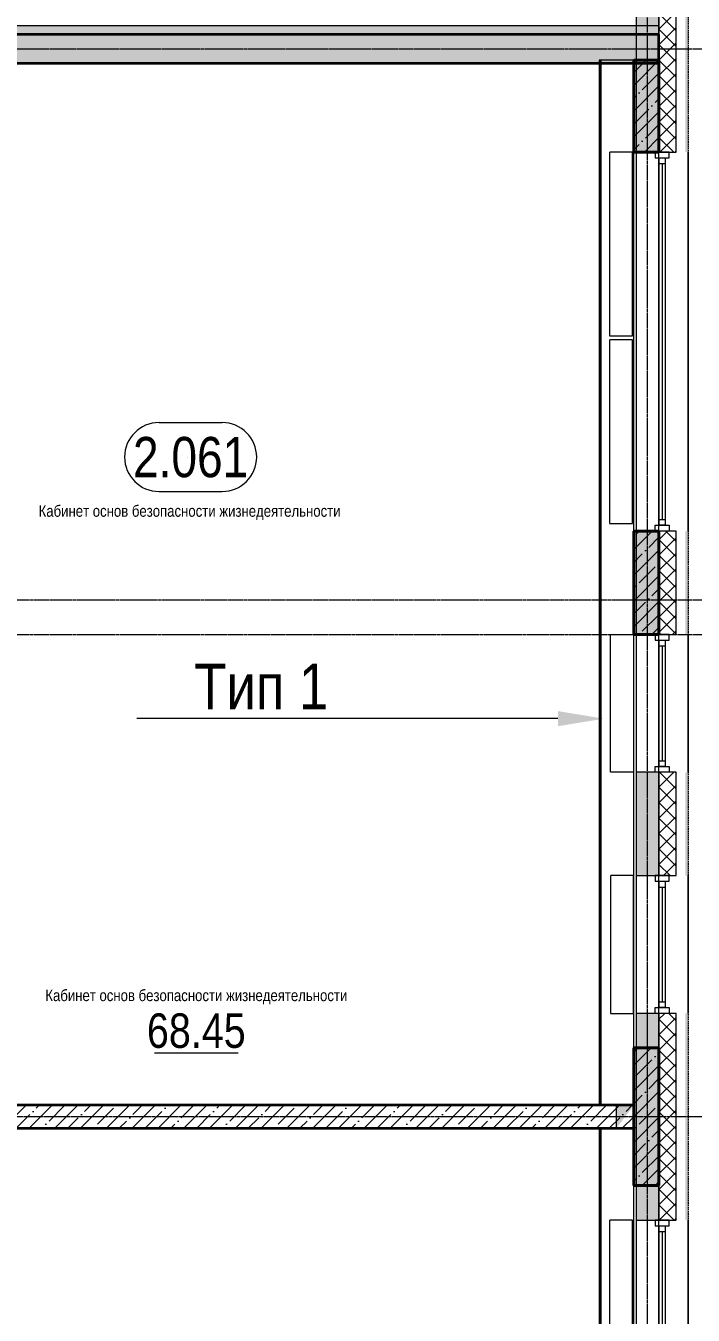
# Model space of a CAD drawing. Header units: millimetres. Extents: x -231292 to 573618, y -153144 to 564035.
# Drawn here: x 118071 to 123881, y 71201 to 82430 of the extents above; entities that cross this region are included whole.
import ezdxf
from ezdxf import colors
from ezdxf.entities.mleader import LeaderData, LeaderLine
from ezdxf.enums import TextEntityAlignment as Align
from ezdxf.math import Vec2, Vec3

# ---------------------------------------------------------------- set-up
doc = ezdxf.new("R2010")
doc.units = ezdxf.units.MM
for name, pattern in [('CENTER2', [28.575, 19.05, -3.175, 3.175, -3.175]), ('DASHED', [19.05, 12.7, -6.35]), ('HIDDEN2', [4.7625, 3.175, -1.5875])]:
    doc.linetypes.add(name, pattern=pattern)
doc.layers.get('0').update_dxf_attribs({"color": 250})
doc.layers.get('Defpoints').update_dxf_attribs({"color": 250})
for name, color, linetype, lineweight in [('A-AREA', 250, 'Continuous', 15), ('A-Wall_Материал_Газоблок_Контур', 250, 'Continuous', 0), ('АР_Area', 250, 'Continuous', 5), ('АР_Колонны', 250, 'Continuous', 35), ('АР_Окна', 250, 'Continuous', 5), ('АР_Отопительные приборы', 250, 'HIDDEN2', 0), ('АР_площадь пом', 250, 'Continuous', 5), ('АР_Стены ЖБ', 250, 'Continuous', 35), ('АР_Стены ПЕНОблок', 250, 'Continuous', 20), ('АР_Стены_дефшов', 250, 'Continuous', 0), ('АР_Утеплитель', 250, 'Continuous', 0), ('АР_Штриховка', 250, 'Continuous', 0), ('Зашивка радиаторов тип 1 (фанера и МДФ)', 250, 'Continuous', 0), ('КМ_Фахверки', 250, 'Continuous', 80), ('ОВ_Отопление', 250, 'Continuous', 0), ('Размеры зашивки ГКЛ', 250, 'Continuous', 0), ('РД_Оси_100', 250, 'Continuous', 0)]:
    doc.layers.add(name, color=color, linetype=linetype, lineweight=lineweight)
doc.layers.add('АР_Делит', color=250, linetype='Continuous', lineweight=0, plot=False)
doc.styles.add('style1', font='ARIALN.TTF')
pattern_1 = [(45, (8883.4, 13229.69), (-112.2532, 112.2532), []), (45, (8995.66, 13229.69), (-112.2532, 112.2532), [198.4375, -39.6875, 0, -39.6875])]

# ---------------------------------------------------------------- blocks, each defined once
blk = doc.blocks.new('СОШ_2200_АР_ОСИ_М100_28.05.24')
at = {"layer": 'АР_Делит', "color": 5, "linetype": 'DASHED'}
blk.add_lwpolyline([(114955, 135155), (114955, -355), (93595.036, -355), (93595.036, 13855), (94145, 13855), (94145, 68320), (66055, 68320), (66055, 13857.73), (83455, 13857.73), (83455, -355), (45245, -355), (45245, 13145), (44695, 13145), (44695, 26755), (45245, 26755), (45245, 68320), (20455, 68320), (20455, 26755), (27955, 26755), (27955, 13145), (-355, 13145), (-355, 100855)], dxfattribs=at)
at = {"layer": 'РД_Оси_100', "linetype": 'CENTER2'}
for p, q in [((114600, -6155), (114600, 139938.679)), ((90799.446, 69000), (117755, 69000)), ((119910, 59700), (94200, 59700))]:
    blk.add_line(p, q, dxfattribs=at)
for points in [[(94200, 69000), (119410, 69000), (119910, 68850)], [(94200, 64200), (119410, 64200), (119910, 64350)], [(94200, 63900), (119410, 63900), (119910, 63750)]]:
    blk.add_lwpolyline(points, dxfattribs=at)
blk = doc.blocks.new('otv_в_стене')
at = {"linetype": 'Continuous'}
blk.add_lwpolyline([(0, -1), (0, 0), (1, 0), (1, -1)], close=True, dxfattribs=at)
blk.add_solid([(0, -1), (0, 0), (0.5, -0.5), (1, 0)], dxfattribs=at)
blk = doc.blocks.new('MOK-МаркаПом_овал_ареал')
for p, q in [((-2.75, 3), (2.75, 3)), ((-2.75, -3), (2.75, -3))]:
    blk.add_line(p, q)
for centre, radius, start, end in [((-2.75, 0), 3, 90, 270), ((2.75, 0), 3, 270, 90), ((-3.75, 0), 3.5, 0, 0.001)]:
    blk.add_arc(centre, radius, start, end)
at = {"color": 0, "style": 'style1'}
blk.add_attdef('АР-ПОМЕЩЕНИЕ:НОМЕР', text='', height=3.5, dxfattribs=at).set_placement((0, 0), align=Align.MIDDLE)
at = {"layer": 'Defpoints', "color": 2, "style": 'style1'}
blk.add_attdef('АР-ПОМЕЩЕНИЕ:НАИМЕНОВАНИЕ', text='', height=1, dxfattribs=at).set_placement((-0.09, -4.81), align=Align.MIDDLE)
blk = doc.blocks.new('MOK-МаркаПомещения1')
at = {"layer": 'A-AREA', "color": 0}
blk.add_line((-3.65, -1.94), (3.65, -1.94), dxfattribs=at)
at = {"layer": 'A-AREA', "color": 0, "style": 'style1'}
blk.add_attdef('АР-ПОМЕЩЕНИЕ:ПЛОЩАДЬ', text='', height=3, dxfattribs=at).set_placement((0, 0), align=Align.MIDDLE)
at = {"layer": 'Defpoints', "style": 'style1', "flags": 8}
blk.add_attdef('АР-ПОМЕЩЕНИЕ:НАИМЕНОВАНИЕ', text='', height=1, dxfattribs=at).set_placement((0, 2.96), align=Align.MIDDLE)

msp = doc.modelspace()

# ---------------------------------------------------------------- hatches: boundary and pattern name
at = {"layer": 'АР_Штриховка', "linetype": 'Continuous', "lineweight": 0}
h = msp.add_hatch(dxfattribs=at)
h.set_pattern_fill('AR-CONC', color=256, angle=-360, style=0)
h.set_pattern_definition([(50, (8883.4, 13229.69), (182.18467, -15.93909), [19.05, -209.55]), (355, (8883.4, 13229.69), (-35.24342, 191.05685), [15.24, -167.64058]), (100.45144, (8898.58, 13228.36), (146.94125, 175.11775), [16.19, -178.09024]), (46.1842, (8883.4, 13280.49), (271.07904, -42.04233), [28.575, -314.325]), (96.63556, (8906, 13276.98), (237.40413, 247.42612), [24.285, -267.1356]), (351.18415, (8883.4, 13280.5), (237.40413, 247.4261), [22.85997, -251.45973]), (21, (8908.8, 13267.79), (151.61439, -102.2652), [19.05, -209.55]), (326, (8908.8, 13267.79), (61.80203, 184.18797), [15.24, -167.64]), (71.45144, (8921.44, 13259.26), (213.41642, 81.92277), [16.19, -178.08994]), (37.5, (8883.4, 13229.686), (3.088603, 84.55504), [0, -165.608, 0, -170.18, 0, -168.275]), (7.5, (8883.4, 13229.69), (66.81966, 100.180575), [0, -97.028, 0, -161.798, 0, -64.135]), (327.5, (8826.76, 13229.686), (135.590595, -5.728744), [0, -63.5, 0, -198.12, 0, -262.89]), (317.5, (8801.36, 13229.69), (148.12918, 25.42649), [0, -82.55, 0, -131.572, 0, -186.69])])
h.paths.add_polyline_path([(123583.403, 109429.686), (123383.403, 109429.686), (123383.403, 108529.689), (123583.403, 108529.689)], flags=0)
h.paths.add_polyline_path([(123583.403, 105229.689), (123383.403, 105229.689), (123383.403, 103329.686), (123583.403, 103329.686)], flags=0)
h.paths.add_polyline_path([(123583.403, 100029.686), (123383.403, 100029.686), (123383.403, 98529.691), (123583.403, 98529.691)], flags=0)
h.paths.add_polyline_path([(123583.403, 96129.691), (123383.403, 96129.691), (123383.403, 94879.686), (123583.403, 94879.686)], flags=0)
h.paths.add_polyline_path([(123583.403, 92779.686), (123383.403, 92779.686), (123383.403, 91879.686), (123583.403, 91879.686)], flags=0)
h.paths.add_polyline_path([(123583.403, 89779.686), (123383.403, 89779.686), (123383.403, 88879.686), (123583.403, 88879.686)], flags=0)
h.paths.add_polyline_path([(123583.403, 86779.686), (123383.403, 86779.686), (123383.403, 85879.686), (123583.403, 85879.686)], flags=0)
h.paths.add_polyline_path([(123583.403, 83779.686), (123383.403, 83779.686), (123383.403, 81329.686), (123583.403, 81329.686)], flags=0)
h.paths.add_polyline_path([(123583.403, 78029.686), (123383.403, 78029.686), (123383.403, 77129.686), (123583.403, 77129.686)], flags=0)
h.paths.add_polyline_path([(123583.403, 75929.686), (123383.403, 75929.686), (123383.403, 75029.686), (123583.403, 75029.686)], flags=0)
h.paths.add_polyline_path([(123583.403, 73829.686), (123383.403, 73829.686), (123383.403, 72029.686), (123583.403, 72029.686)], flags=0)
h.paths.add_polyline_path([(123583.403, 68729.686), (123383.403, 68729.686), (123383.403, 67829.686), (123583.403, 67829.686)], flags=0)
h.paths.add_polyline_path([(123583.403, 66629.686), (123383.403, 66629.686), (123383.403, 65729.686), (123583.403, 65729.686)], flags=0)
h.paths.add_polyline_path([(123583.403, 64529.686), (123383.403, 64529.686), (123383.403, 54729.686), (123583.403, 54729.686)], flags=0)
h = msp.add_hatch(dxfattribs=at)
h.set_pattern_fill('ANSI37', color=256, scale=30, angle=-360, style=0)
h.set_pattern_definition([(45, (8883.4, 13229.69), (-67.35192, 67.35192), []), (135, (8883.4, 13229.69), (-67.35192, -67.35192), [])])
h.paths.add_polyline_path([(123733.403, 109429.686), (123583.403, 109429.686), (123583.403, 108529.689), (123733.403, 108529.689)], flags=0)
h.paths.add_polyline_path([(123733.403, 105229.689), (123583.403, 105229.689), (123583.403, 103329.686), (123733.403, 103329.686)], flags=0)
h.paths.add_polyline_path([(123733.403, 100029.686), (123583.403, 100029.686), (123583.403, 98529.691), (123733.403, 98529.691)], flags=0)
h.paths.add_polyline_path([(123733.403, 96129.691), (123583.403, 96129.691), (123583.403, 94879.686), (123733.403, 94879.686)], flags=0)
h.paths.add_polyline_path([(123733.403, 92779.686), (123583.403, 92779.686), (123583.403, 91879.686), (123733.403, 91879.686)], flags=0)
h.paths.add_polyline_path([(123733.403, 89779.686), (123583.403, 89779.686), (123583.403, 88879.686), (123733.403, 88879.686)], flags=0)
h.paths.add_polyline_path([(123733.403, 86779.686), (123583.403, 86779.686), (123583.403, 85879.686), (123733.403, 85879.686)], flags=0)
h.paths.add_polyline_path([(123733.403, 83779.686), (123583.403, 83779.686), (123583.403, 81329.686), (123733.403, 81329.686)], flags=0)
h.paths.add_polyline_path([(123733.403, 78029.686), (123583.403, 78029.686), (123583.403, 77129.686), (123733.403, 77129.686)], flags=0)
h.paths.add_polyline_path([(123733.403, 75929.686), (123583.403, 75929.686), (123583.403, 75029.686), (123733.403, 75029.686)], flags=0)
h.paths.add_polyline_path([(123733.403, 73829.686), (123583.403, 73829.686), (123583.403, 72029.686), (123733.403, 72029.686)], flags=0)
h.paths.add_polyline_path([(123733.403, 68729.686), (123583.403, 68729.686), (123583.403, 67829.686), (123733.403, 67829.686)], flags=0)
h.paths.add_polyline_path([(123733.403, 66629.686), (123583.403, 66629.686), (123583.403, 65729.686), (123733.403, 65729.686)], flags=0)
h.paths.add_polyline_path([(123733.403, 64529.686), (123583.403, 64529.686), (123583.403, 54729.686), (123733.403, 54729.686)], flags=0)
h = msp.add_hatch(dxfattribs=at)
h.set_pattern_fill('_U', color=256, angle=-360, style=0, pattern_type=0)
h.set_pattern_definition([(360, (8883.4027, 13229.6861), (2e-16, 1), [])])
h.paths.add_polyline_path([(123838.403, 109429.686), (123813.403, 109429.686), (123813.403, 108529.689), (123838.403, 108529.689)], flags=0)
h.paths.add_polyline_path([(123838.403, 105229.689), (123813.403, 105229.689), (123813.403, 103329.686), (123838.403, 103329.686)], flags=0)
h.paths.add_polyline_path([(123838.403, 100029.686), (123813.403, 100029.686), (123813.403, 98529.691), (123838.403, 98529.691)], flags=0)
h.paths.add_polyline_path([(123838.403, 96129.691), (123813.403, 96129.691), (123813.403, 94879.686), (123838.403, 94879.686)], flags=0)
h.paths.add_polyline_path([(123838.403, 92779.686), (123813.403, 92779.686), (123813.403, 91879.686), (123838.403, 91879.686)], flags=0)
h.paths.add_polyline_path([(123838.403, 89779.686), (123813.403, 89779.686), (123813.403, 88879.686), (123838.403, 88879.686)], flags=0)
h.paths.add_polyline_path([(123838.403, 86779.686), (123813.403, 86779.686), (123813.403, 85879.686), (123838.403, 85879.686)], flags=0)
h.paths.add_polyline_path([(123838.403, 83779.686), (123813.403, 83779.686), (123813.403, 81329.686), (123838.403, 81329.686)], flags=0)
h.paths.add_polyline_path([(123838.403, 78029.686), (123813.403, 78029.686), (123813.403, 77129.686), (123838.403, 77129.686)], flags=0)
h.paths.add_polyline_path([(123838.403, 75929.686), (123813.403, 75929.686), (123813.403, 75029.686), (123838.403, 75029.686)], flags=0)
h.paths.add_polyline_path([(123838.403, 73829.686), (123813.403, 73829.686), (123813.403, 72029.686), (123838.403, 72029.686)], flags=0)
h.paths.add_polyline_path([(123838.403, 68729.686), (123813.403, 68729.686), (123813.403, 67829.686), (123838.403, 67829.686)], flags=0)
h.paths.add_polyline_path([(123838.403, 66629.686), (123813.403, 66629.686), (123813.403, 65729.686), (123838.403, 65729.686)], flags=0)
h.paths.add_polyline_path([(123838.403, 64529.686), (123813.403, 64529.686), (123813.403, 54729.686), (123838.403, 54729.686)], flags=0)
h = msp.add_hatch(dxfattribs=at)
h.set_pattern_fill('HONEY', color=256, scale=10, angle=-360, style=0)
h.set_pattern_definition([(4e-13, (8883.403, 13229.686), (47.625, 27.4963065), [31.75, -63.5]), (120, (8883.403, 13229.686), (-47.625, 27.4963066), [31.75, -63.5]), (60, (8883.403, 13229.686), (1e-07, 54.992613), [-63.5, 31.75])])
h.paths.add_polyline_path([(107683.403, 82429.686), (107758.403, 82354.686), (110667.576, 82354.686), (110667.576, 82429.686)], flags=0)
h.paths.add_polyline_path([(112667.576, 82429.686), (112667.576, 82354.686), (123583.403, 82354.686), (123583.403, 82429.686)], flags=0)
at = {"layer": 'АР_Штриховка', "linetype": 'Continuous', "lineweight": 5}
h = msp.add_hatch(dxfattribs=at)
h.set_pattern_fill('ANSI35', color=256, scale=25, style=0)
h.set_pattern_definition([(45, (8883.4, 13229.69), (-112.2532, 112.2532), []), (45, (8995.66, 13229.69), (-112.2532, 112.2532), [198.4375, -39.6875, 0, -39.6875])])
h.paths.add_polyline_path([(107758.403, 82354.686), (108008.403, 82104.686), (110667.576, 82104.686), (110667.576, 82354.686)], flags=0)
h.paths.add_polyline_path([(112667.576, 82354.686), (112667.576, 82104.686), (123583.416, 82104.686), (123583.416, 82354.686)], flags=0)
h = msp.add_hatch(dxfattribs=at)
h.set_pattern_fill('ANSI35', color=256, scale=25, style=0)
h.set_pattern_definition(pattern_1)
h.paths.add_polyline_path([(123583.403, 82129.686), (123363.403, 82129.686), (123363.403, 81329.686), (123583.403, 81329.686)], flags=0)
h = msp.add_hatch(dxfattribs=at)
h.set_pattern_fill('ANSI35', color=256, scale=25, style=0)
h.set_pattern_definition(pattern_1)
h.paths.add_polyline_path([(123583.403, 78029.686), (123363.403, 78029.686), (123363.403, 77129.686), (123583.403, 77129.686)], flags=0)
h = msp.add_hatch(dxfattribs=at)
h.set_pattern_fill('ANSI35', color=256, scale=25, style=0)
h.set_pattern_definition(pattern_1)
h.paths.add_polyline_path([(123583.403, 73529.686), (123363.403, 73529.686), (123363.403, 72329.686), (123583.403, 72329.686)], flags=0)
h = msp.add_hatch(dxfattribs=at)
h.set_pattern_fill('ANSI35', color=256, scale=25, style=0)
h.set_pattern_definition([(45, (8883.4, 13229.69), (-112.2532, 112.2532), []), (45, (8995.66, 13229.69), (-112.2532, 112.2532), [198.4375, -39.6875, 0, -39.6875])])
h.paths.add_polyline_path([(115793.403, 73029.686), (115793.403, 72829.686), (123363.403, 72829.686), (123363.403, 73029.686)], flags=0)

# ---------------------------------------------------------------- linework, layer by layer
at = {"layer": 'A-Wall_Материал_Газоблок_Контур', "linetype": 'Continuous', "lineweight": 0}
for p, q in [((123383.403, 81329.686), (123383.403, 78029.686)), ((123838.403, 78029.686), (123838.403, 81329.686)), ((123383.403, 77129.686), (123383.403, 75929.686)), ((123838.403, 75929.686), (123838.403, 77129.686)), ((123383.403, 75029.686), (123383.403, 73829.686)), ((123838.403, 73829.686), (123838.403, 75029.686)), ((123383.403, 72029.686), (123383.403, 68729.686)), ((123838.403, 68729.686), (123838.403, 72029.686))]:
    msp.add_line(p, q, dxfattribs=at)
at = {"layer": 'АР_Колонны', "linetype": 'HIDDEN2', "lineweight": 25}
for p, q in [((123363.403, 82129.686), (123583.403, 82129.686)), ((123363.403, 81329.686), (123363.403, 82129.686)), ((123583.403, 82129.686), (123583.403, 81329.686)), ((123583.403, 81329.686), (123363.403, 81329.686)), ((123363.403, 78029.686), (123583.403, 78029.686)), ((123363.403, 77129.686), (123363.403, 78029.686)), ((123583.403, 78029.686), (123583.403, 77129.686)), ((123583.403, 77129.686), (123363.403, 77129.686)), ((123363.403, 73529.686), (123583.403, 73529.686)), ((123363.403, 72329.686), (123363.403, 73529.686)), ((123583.403, 73529.686), (123583.403, 72329.686)), ((123583.403, 72329.686), (123363.403, 72329.686))]:
    msp.add_line(p, q, dxfattribs=at)
at = {"layer": 'АР_Колонны', "linetype": 'Continuous', "lineweight": 35}
for p, q in [((123363.403, 81329.686), (123363.403, 82129.686)), ((123363.403, 82129.686), (123583.403, 82129.686)), ((123583.403, 81329.686), (123583.403, 82129.686)), ((123363.403, 81329.686), (123583.403, 81329.686)), ((123363.403, 77129.686), (123363.403, 78029.686)), ((123363.403, 78029.686), (123583.403, 78029.686)), ((123583.403, 77129.686), (123583.403, 78029.686)), ((123363.403, 77129.686), (123583.403, 77129.686)), ((123363.403, 72329.686), (123363.403, 73529.686)), ((123363.403, 73529.686), (123583.403, 73529.686)), ((123583.403, 72329.686), (123583.403, 73529.686)), ((123363.403, 72329.686), (123583.403, 72329.686))]:
    msp.add_line(p, q, dxfattribs=at)
at = {"layer": 'АР_Окна', "linetype": 'Continuous', "lineweight": 5}
for p, q in [((123383.403, 81329.686), (123383.403, 78029.686)), ((123838.403, 81329.686), (123838.403, 78029.686)), ((123585.903, 81229.686), (123635.903, 81229.686)), ((123610.903, 81229.686), (123610.903, 78129.686)), ((123585.903, 78129.686), (123635.903, 78129.686)), ((123383.403, 77129.686), (123383.403, 75929.686)), ((123585.903, 77029.686), (123635.903, 77029.686)), ((123610.903, 77029.686), (123610.903, 76029.686)), ((123838.403, 77129.686), (123838.403, 75929.686)), ((123585.903, 76029.686), (123635.903, 76029.686)), ((123383.403, 75029.686), (123383.403, 73829.686)), ((123838.403, 75029.686), (123838.403, 73829.686)), ((123585.903, 74929.686), (123635.903, 74929.686)), ((123610.903, 74929.686), (123610.903, 73929.686)), ((123585.903, 73929.686), (123635.903, 73929.686)), ((123383.403, 72029.686), (123383.403, 68729.686)), ((123838.403, 72029.686), (123838.403, 68729.686)), ((123585.903, 71929.686), (123635.903, 71929.686)), ((123610.903, 71929.686), (123610.903, 68829.686))]:
    msp.add_line(p, q, dxfattribs=at)
for points in [[(123670.903, 81279.686), (123670.903, 81329.686), (123550.903, 81329.686), (123550.903, 81279.686)], [(123585.903, 81279.686), (123635.903, 81279.686), (123635.903, 78079.686), (123585.903, 78079.686)], [(123670.903, 78079.686), (123670.903, 78029.686), (123550.903, 78029.686), (123550.903, 78079.686)], [(123670.903, 77079.686), (123670.903, 77129.686), (123550.903, 77129.686), (123550.903, 77079.686)], [(123585.903, 77079.686), (123635.903, 77079.686), (123635.903, 75979.686), (123585.903, 75979.686)], [(123670.903, 75979.686), (123670.903, 75929.686), (123550.903, 75929.686), (123550.903, 75979.686)], [(123670.903, 74979.686), (123670.903, 75029.686), (123550.903, 75029.686), (123550.903, 74979.686)], [(123585.903, 74979.686), (123635.903, 74979.686), (123635.903, 73879.686), (123585.903, 73879.686)], [(123670.903, 73879.686), (123670.903, 73829.686), (123550.903, 73829.686), (123550.903, 73879.686)], [(123670.903, 71979.686), (123670.903, 72029.686), (123550.903, 72029.686), (123550.903, 71979.686)], [(123585.903, 71979.686), (123635.903, 71979.686), (123635.903, 68779.686), (123585.903, 68779.686)]]:
    msp.add_lwpolyline(points, close=True, dxfattribs=at)
at = {"layer": 'АР_Отопительные приборы'}
for points in [[(123353.029, 81329.423), (123153.029, 81329.423), (123153.029, 79729.423), (123353.029, 79729.423)], [(123353.029, 79696.268), (123153.029, 79696.268), (123153.029, 78096.268), (123353.029, 78096.268)], [(123361.111, 75929.686), (123161.111, 75929.686), (123161.111, 77129.686), (123361.111, 77129.686)], [(123361.111, 75029.686), (123161.111, 75029.686), (123161.111, 73829.686), (123361.111, 73829.686)], [(123353.029, 72029.423), (123153.029, 72029.423), (123153.029, 70429.423), (123353.029, 70429.423)]]:
    msp.add_lwpolyline(points, close=True, dxfattribs=at)
at = {"layer": 'АР_Стены ЖБ', "linetype": 'Continuous', "lineweight": 35}
for p, q in [((123583.416, 82354.686), (112667.576, 82354.686)), ((123583.416, 82104.686), (123583.416, 82354.686)), ((112667.576, 82104.686), (123583.416, 82104.686)), ((123363.403, 73029.686), (115793.403, 73029.686)), ((123363.403, 72829.686), (123363.403, 73029.686)), ((115793.403, 72829.686), (123363.403, 72829.686))]:
    msp.add_line(p, q, dxfattribs=at)
at = {"layer": 'АР_Стены ЖБ', "linetype": 'Continuous', "lineweight": 40}
for p, q in [((123583.403, 82129.686), (123363.403, 82129.686)), ((123363.403, 82129.686), (123363.403, 81329.686)), ((123583.403, 81329.686), (123583.403, 82129.686)), ((123363.403, 81329.686), (123583.403, 81329.686)), ((123583.403, 78029.686), (123363.403, 78029.686)), ((123363.403, 78029.686), (123363.403, 77129.686)), ((123583.403, 77129.686), (123583.403, 78029.686)), ((123363.403, 77129.686), (123583.403, 77129.686)), ((123583.403, 73529.686), (123363.403, 73529.686)), ((123363.403, 73529.686), (123363.403, 72329.686)), ((123583.403, 72329.686), (123583.403, 73529.686)), ((123363.403, 72329.686), (123583.403, 72329.686))]:
    msp.add_line(p, q, dxfattribs=at)
at = {"layer": 'АР_Стены ПЕНОблок', "linetype": 'Continuous', "lineweight": 20}
for p, q in [((123383.403, 83779.686), (123383.403, 81329.686)), ((123583.403, 81329.686), (123583.403, 83779.686)), ((123383.403, 81329.686), (123583.403, 81329.686)), ((123583.403, 78029.686), (123383.403, 78029.686)), ((123383.403, 78029.686), (123383.403, 77129.686)), ((123583.403, 77129.686), (123583.403, 78029.686)), ((123383.403, 77129.686), (123583.403, 77129.686)), ((123583.403, 75929.686), (123383.403, 75929.686)), ((123383.403, 75929.686), (123383.403, 75029.686)), ((123583.403, 75029.686), (123583.403, 75929.686)), ((123383.403, 75029.686), (123583.403, 75029.686)), ((123583.403, 73829.686), (123383.403, 73829.686)), ((123383.403, 73829.686), (123383.403, 72029.686)), ((123583.403, 72029.686), (123583.403, 73829.686)), ((123383.403, 72029.686), (123583.403, 72029.686))]:
    msp.add_line(p, q, dxfattribs=at)
at = {"layer": 'АР_Стены_дефшов', "linetype": 'Continuous', "lineweight": 0}
for p, q in [((123583.403, 82429.686), (112667.576, 82429.686)), ((123583.403, 82354.686), (123583.403, 82429.686)), ((112667.576, 82354.686), (123583.403, 82354.686))]:
    msp.add_line(p, q, dxfattribs=at)
at = {"layer": 'АР_Утеплитель', "linetype": 'Continuous', "lineweight": 0}
for p, q in [((123583.403, 83779.686), (123583.403, 81329.686)), ((123733.403, 81329.686), (123733.403, 83779.686)), ((123583.403, 81329.686), (123733.403, 81329.686)), ((123733.403, 78029.686), (123583.403, 78029.686)), ((123583.403, 78029.686), (123583.403, 77129.686)), ((123733.403, 77129.686), (123733.403, 78029.686)), ((123583.403, 77129.686), (123733.403, 77129.686)), ((123733.403, 75929.686), (123583.403, 75929.686)), ((123583.403, 75929.686), (123583.403, 75029.686)), ((123733.403, 75029.686), (123733.403, 75929.686)), ((123583.403, 75029.686), (123733.403, 75029.686)), ((123733.403, 73829.686), (123583.403, 73829.686)), ((123583.403, 73829.686), (123583.403, 72029.686)), ((123733.403, 72029.686), (123733.403, 73829.686)), ((123583.403, 72029.686), (123733.403, 72029.686))]:
    msp.add_line(p, q, dxfattribs=at)
at = {"layer": 'Зашивка радиаторов тип 1 (фанера и МДФ)', "linetype": 'Continuous', "lineweight": 0}
for p, q in [((123063.404, 82129.686), (123063.403, 73029.686)), ((123075.904, 82129.686), (123063.404, 82129.686)), ((123075.904, 82129.686), (123075.903, 73029.686)), ((123075.903, 73029.686), (123075.904, 82129.686)), ((123363.404, 82129.686), (123075.904, 82129.686)), ((123363.403, 73029.686), (123363.404, 82129.686)), ((123063.403, 73029.686), (123075.903, 73029.686)), ((123075.903, 73029.686), (123363.403, 73029.686)), ((123063.404, 72829.686), (123063.403, 63729.686)), ((123075.904, 72829.686), (123063.404, 72829.686)), ((123075.904, 72829.686), (123075.903, 63729.686)), ((123075.903, 63729.686), (123075.904, 72829.686)), ((123363.404, 72829.686), (123075.904, 72829.686)), ((123363.403, 63729.686), (123363.404, 72829.686))]:
    msp.add_line(p, q, dxfattribs=at)
at = {"layer": 'КМ_Фахверки', "lineweight": 5}
msp.add_lwpolyline([(79583.403, 81804.686), (103283.403, 81804.103), (103283.403, 13129.686), (123583.403, 13129.686), (123583.371, 148129.686), (81883.406, 148129.686), (81883.406, 142129.686), (46283.403, 142129.686), (46283.403, 113829.686), (8783.403, 113829.686), (8783.403, 26629.686), (36583.403, 26629.686), (36583.403, 39729.686), (29083.403, 39729.686), (29083.403, 81804.686), (54383.403, 81804.686), (54383.403, 13129.686), (92083.403, 13129.686), (92083.403, 26829.686), (74683.402, 26829.694), (74683.401, 81804.686), (79584.99, 81804.686)], dxfattribs=at)

# ---------------------------------------------------------------- block references
at = {"layer": 'АР_Area', "linetype": 'Continuous', "lineweight": 5, "xscale": 100, "yscale": 100, "zscale": 100}
msp.add_blockref('MOK-МаркаПом_овал_ареал', (119505.934, 78674.199), dxfattribs=at).add_auto_attribs({'АР-ПОМЕЩЕНИЕ:НОМЕР': '2.061', 'АР-ПОМЕЩЕНИЕ:НАИМЕНОВАНИЕ': 'Кабинет основ безопасности жизнедеятельности'})
at = {"layer": 'АР_площадь пом', "linetype": 'Continuous', "lineweight": 5}
ref = msp.add_blockref('MOK-МаркаПомещения1', (119555.415, 73679.724), dxfattribs=dict(at, xscale=100, yscale=100, zscale=100))
ref.add_attrib('АР-ПОМЕЩЕНИЕ:НАИМЕНОВАНИЕ', 'Кабинет основ безопасности жизнедеятельности', dxfattribs={"layer": 'Defpoints', "height": 100, "style": 'style1'}).set_placement((119555.415, 73975.287), align=Align.MIDDLE)
ref.add_attrib('АР-ПОМЕЩЕНИЕ:ПЛОЩАДЬ', '68.45', dxfattribs={"layer": 'A-AREA', "color": 0, "height": 300, "style": 'style1'}).set_placement((119555.415, 73679.724), align=Align.MIDDLE)
at = {"layer": 'ОВ_Отопление', "xscale": 150, "yscale": 200}
msp.add_blockref('otv_в_стене', (123213.403, 73029.686), dxfattribs=at)
at = {"layer": 'РД_Оси_100'}
msp.add_blockref('СОШ_2200_АР_ОСИ_М100_28.05.24', (8883.403, 13229.686), dxfattribs=at)

# ---------------------------------------------------------------- leaders
at = {"layer": 'Размеры зашивки ГКЛ'}
ml = msp.add_multileader_mtext('Standard', dxfattribs=at)
ml.set_content('\\pxsm1;Тип 1 ', color=(0, 0, 138), style='style1')
ml.set_leader_properties(color=256, linetype='ByLayer', lineweight=9)
ml.build(insert=Vec2(0, 0))
ml.multileader.update_dxf_attribs({"has_dogleg": 0, "text_left_attachment_type": 6, "text_right_attachment_type": 6, "text_bottom_attachment_type": 10, "dogleg_length": 25, "arrow_head_size": 400})
ctx = ml.context
ctx.base_point, ctx.char_height, ctx.arrow_head_size, ctx.landing_gap_size, ctx.plane_origin = Vec3(119487.683, 76396.166), 400, 400, 50, Vec3(113673.819, 83366.731)
ctx.left_attachment, ctx.right_attachment, ctx.top_attachment = 6, 6, 10
notes = []
notes.append((ctx, [(1, (1, 1, 0), (120683.078, 76396.166), (-1, 0), 25, [(1, [(123102.694, 76396.166)], 0, [])])]))
ctx.mtext.insert, ctx.mtext.width, ctx.mtext.defined_height, ctx.mtext.line_spacing_factor, ctx.mtext.flow_direction = Vec3(119537.683, 76876.166), 1668.44707, 600, 0.3, 5
for ctx, leaders in notes:
    for number, flags, end, landing, length, lines in leaders:
        leader = LeaderData()
        leader.index, (leader.has_last_leader_line, leader.has_dogleg_vector, leader.attachment_direction) = number, flags
        leader.last_leader_point, leader.dogleg_vector, leader.dogleg_length = Vec3(end), Vec3(landing), length
        for number, points, colour, breaks in lines:
            line = LeaderLine()
            line.index, line.vertices, line.color, line.breaks = number, Vec3.list(points), colors.encode_raw_color(colour), breaks
            leader.lines.append(line)
        ctx.leaders.append(leader)

doc.saveas('drawing.dxf')
